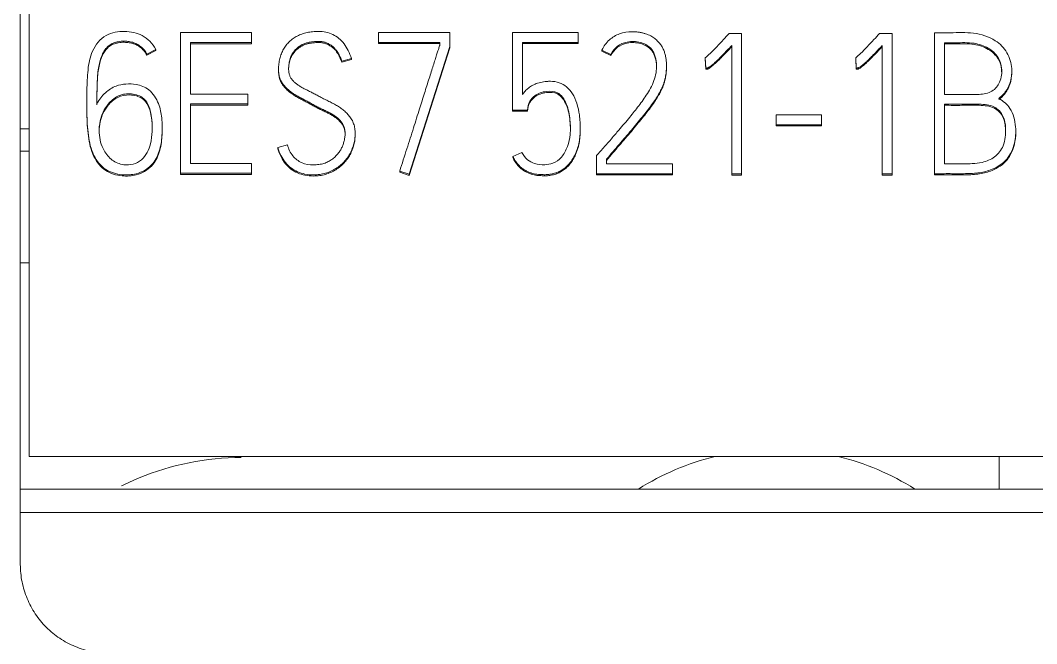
# Model space of a CAD drawing. Header units: millimetres. Extents: x 1359 to 3577, y 1336 to 3557.
# Drawn here: x 2650.87 to 2662.29, y 3041.27 to 3048.28 of the extents above; entities that cross this region are included whole.
import ezdxf

# ---------------------------------------------------------------- set-up
doc = ezdxf.new("R2010")
doc.units = ezdxf.units.MM
doc.layers.add('000-PI-Oprema', color=30, linetype='Continuous', lineweight=5)

msp = doc.modelspace()

# ---------------------------------------------------------------- linework, layer by layer
at = {"layer": '000-PI-Oprema', "color": 0, "linetype": 'ByBlock', "lineweight": 0}
for p, q in [((2650.971, 3043.373), (2650.971, 3053.556)), ((2652.672, 3048.139), (2652.672, 3046.557)), ((2653.469, 3048.139), (2652.672, 3048.139)), ((2653.469, 3048.027), (2653.469, 3048.139)), ((2654.898, 3048.141), (2654.898, 3048.029)), ((2655.697, 3048.141), (2654.898, 3048.141)), ((2655.697, 3047.981), (2655.697, 3048.141)), ((2656.403, 3048.139), (2657.142, 3048.139)), ((2656.403, 3047.268), (2656.403, 3048.139)), ((2657.142, 3048.139), (2657.142, 3048.029)), ((2658.837, 3048.13), (2658.977, 3048.13)), ((2658.977, 3048.13), (2658.977, 3046.55)), ((2660.528, 3048.13), (2660.668, 3048.13)), ((2660.668, 3048.13), (2660.668, 3046.55)), ((2661.145, 3046.552), (2661.145, 3048.137)), ((2652.783, 3047.446), (2652.783, 3048.027)), ((2652.783, 3048.027), (2653.469, 3048.027)), ((2652.783, 3048.014), (2653.469, 3048.014)), ((2653.469, 3048.027), (2653.469, 3048.014)), ((2654.898, 3048.029), (2654.898, 3048.016)), ((2654.898, 3048.029), (2655.586, 3048.029)), ((2654.898, 3048.016), (2655.586, 3048.016)), ((2655.586, 3048.029), (2655.586, 3047.998)), ((2656.514, 3048.029), (2656.514, 3047.444)), ((2657.142, 3048.029), (2656.514, 3048.029)), ((2657.142, 3048.016), (2656.514, 3048.016)), ((2657.142, 3048.029), (2657.142, 3048.016)), ((2661.258, 3048.025), (2661.258, 3047.444)), ((2652.395, 3047.95), (2652.293, 3047.897)), ((2652.395, 3047.937), (2652.293, 3047.884)), ((2652.293, 3047.897), (2652.293, 3047.884)), ((2652.395, 3047.95), (2652.395, 3047.937)), ((2655.242, 3046.546), (2655.697, 3047.981)), ((2655.242, 3046.533), (2655.697, 3047.968)), ((2655.697, 3047.981), (2655.697, 3047.968)), ((2657.408, 3047.943), (2657.408, 3047.931)), ((2657.508, 3047.893), (2657.408, 3047.943)), ((2657.508, 3047.88), (2657.408, 3047.931)), ((2657.508, 3047.893), (2657.508, 3047.88)), ((2658.866, 3046.55), (2658.866, 3047.994)), ((2660.557, 3046.55), (2660.557, 3047.994)), ((2654.592, 3047.849), (2654.483, 3047.818)), ((2654.592, 3047.836), (2654.483, 3047.805)), ((2654.483, 3047.818), (2654.483, 3047.805)), ((2654.592, 3047.849), (2654.592, 3047.836)), ((2658.568, 3047.856), (2658.568, 3047.843)), ((2658.575, 3047.739), (2658.568, 3047.856)), ((2658.575, 3047.726), (2658.568, 3047.843)), ((2660.259, 3047.856), (2660.259, 3047.843)), ((2660.266, 3047.739), (2660.259, 3047.856)), ((2660.266, 3047.726), (2660.259, 3047.843)), ((2653.773, 3047.728), (2653.773, 3047.716)), ((2658.134, 3047.751), (2658.134, 3047.764)), ((2658.575, 3047.739), (2658.575, 3047.726)), ((2660.266, 3047.739), (2660.266, 3047.726)), ((2662.013, 3047.689), (2662.013, 3047.709)), ((2653.427, 3047.446), (2652.783, 3047.446)), ((2653.427, 3047.336), (2653.427, 3047.446)), ((2651.618, 3047.354), (2651.618, 3047.342)), ((2652.783, 3046.667), (2652.783, 3047.336)), ((2652.783, 3047.336), (2653.427, 3047.336)), ((2652.783, 3047.323), (2653.427, 3047.323)), ((2653.427, 3047.336), (2653.427, 3047.323)), ((2661.258, 3047.334), (2661.258, 3046.662)), ((2656.403, 3047.268), (2656.403, 3047.255)), ((2656.571, 3047.268), (2656.403, 3047.268)), ((2656.571, 3047.255), (2656.403, 3047.255)), ((2656.571, 3047.268), (2656.571, 3047.255)), ((2659.367, 3047.215), (2659.367, 3047.102)), ((2659.873, 3047.215), (2659.367, 3047.215)), ((2659.873, 3047.102), (2659.873, 3047.215)), ((2659.367, 3047.102), (2659.367, 3047.09)), ((2659.367, 3047.102), (2659.873, 3047.102)), ((2659.367, 3047.09), (2659.873, 3047.09)), ((2659.873, 3047.102), (2659.873, 3047.09)), ((2650.871, 3047.056), (2650.971, 3047.056)), ((2652.466, 3047.052), (2652.466, 3047.065)), ((2654.634, 3046.991), (2654.634, 3047.003)), ((2657.164, 3047.049), (2657.164, 3047.062)), ((2662.058, 3047.017), (2662.058, 3047.029)), ((2653.766, 3046.845), (2653.875, 3046.876)), ((2650.971, 3046.806), (2650.871, 3046.806)), ((2653.766, 3046.845), (2653.766, 3046.832)), ((2656.407, 3046.746), (2656.509, 3046.792)), ((2656.407, 3046.746), (2656.407, 3046.733)), ((2657.348, 3046.552), (2657.348, 3046.755)), ((2653.469, 3046.667), (2652.783, 3046.667)), ((2653.469, 3046.557), (2653.469, 3046.667)), ((2657.459, 3046.715), (2657.459, 3046.662)), ((2657.459, 3046.662), (2658.2, 3046.662)), ((2658.2, 3046.662), (2658.2, 3046.552)), ((2652.672, 3046.557), (2652.672, 3046.544)), ((2652.672, 3046.557), (2653.469, 3046.557)), ((2652.672, 3046.544), (2653.469, 3046.544)), ((2653.469, 3046.557), (2653.469, 3046.544)), ((2655.135, 3046.581), (2655.242, 3046.546)), ((2655.135, 3046.581), (2655.135, 3046.568)), ((2655.135, 3046.568), (2655.242, 3046.533)), ((2655.242, 3046.546), (2655.242, 3046.533)), ((2657.348, 3046.552), (2657.348, 3046.539)), ((2658.2, 3046.552), (2657.348, 3046.552)), ((2658.2, 3046.539), (2657.348, 3046.539)), ((2658.2, 3046.552), (2658.2, 3046.539)), ((2658.866, 3046.55), (2658.866, 3046.537)), ((2658.977, 3046.55), (2658.866, 3046.55)), ((2658.977, 3046.537), (2658.866, 3046.537)), ((2658.977, 3046.55), (2658.977, 3046.537)), ((2660.557, 3046.55), (2660.557, 3046.537)), ((2660.668, 3046.55), (2660.557, 3046.55)), ((2660.668, 3046.537), (2660.557, 3046.537)), ((2660.668, 3046.55), (2660.668, 3046.537)), ((2661.145, 3046.552), (2661.145, 3046.539)), ((2650.971, 3045.551), (2650.871, 3045.551)), ((2675.771, 3043.373), (2650.971, 3043.373)), ((2661.871, 3043.373), (2661.871, 3043.005)), ((2675.871, 3043.005), (2650.871, 3043.005)), ((2650.871, 3042.742), (2650.871, 3042.156)), ((2675.871, 3042.742), (2650.871, 3042.742))]:
    msp.add_line(p, q, dxfattribs=at)
for start, end in [(103.753, 122.3801), (57.6199, 76.247)]:
    msp.add_arc((2659.371, 3040.556), 2.9, start, end, dxfattribs=at)
for points, knots in [([(2650.871, 3053.556), (2650.871, 3052.471), (2650.871, 3048.868), (2650.871, 3045.263), (2650.871, 3042.742)], [0, 0, 0, 0, 0.301146, 1, 1, 1, 1]), ([(2651.731, 3047.34), (2651.757, 3047.388), (2651.818, 3047.465), (2651.936, 3047.542), (2652.059, 3047.564), (2652.187, 3047.563), (2652.335, 3047.501), (2652.432, 3047.35), (2652.467, 3047.169), (2652.468, 3046.988), (2652.442, 3046.804), (2652.356, 3046.633), (2652.189, 3046.542), (2652.003, 3046.532), (2651.815, 3046.585), (2651.678, 3046.762), (2651.628, 3046.991), (2651.617, 3047.239), (2651.618, 3047.483), (2651.627, 3047.715), (2651.666, 3047.94), (2651.816, 3048.128), (2652.041, 3048.166), (2652.258, 3048.12), (2652.354, 3048.019), (2652.395, 3047.95)], [0, 0, 0, 0, 0.03564, 0.067865, 0.092923, 0.119268, 0.154068, 0.197126, 0.234707, 0.279879, 0.320329, 0.360962, 0.405677, 0.442102, 0.485709, 0.532505, 0.586175, 0.644312, 0.701767, 0.753421, 0.803151, 0.856352, 0.904259, 0.950465, 1, 1, 1, 1]), ([(2653.875, 3046.876), (2653.884, 3046.831), (2653.924, 3046.749), (2654.031, 3046.664), (2654.141, 3046.648), (2654.226, 3046.654), (2654.282, 3046.665), (2654.331, 3046.686), (2654.373, 3046.712), (2654.41, 3046.742), (2654.441, 3046.776), (2654.467, 3046.812), (2654.488, 3046.851), (2654.502, 3046.89), (2654.513, 3046.93), (2654.519, 3046.967), (2654.522, 3047.006), (2654.519, 3047.045), (2654.509, 3047.084), (2654.492, 3047.117), (2654.469, 3047.147), (2654.442, 3047.174), (2654.411, 3047.198), (2654.376, 3047.221), (2654.338, 3047.242), (2654.296, 3047.262), (2654.253, 3047.283), (2654.208, 3047.305), (2654.163, 3047.329), (2654.117, 3047.355), (2654.07, 3047.38), (2654.023, 3047.404), (2653.978, 3047.428), (2653.936, 3047.454), (2653.897, 3047.482), (2653.862, 3047.513), (2653.832, 3047.547), (2653.806, 3047.584), (2653.786, 3047.626), (2653.775, 3047.674), (2653.772, 3047.729), (2653.775, 3047.787), (2653.786, 3047.846), (2653.804, 3047.901), (2653.828, 3047.952), (2653.858, 3047.997), (2653.894, 3048.038), (2653.936, 3048.073), (2653.983, 3048.101), (2654.036, 3048.124), (2654.094, 3048.141), (2654.156, 3048.15), (2654.228, 3048.154), (2654.305, 3048.147), (2654.384, 3048.12), (2654.454, 3048.075), (2654.513, 3048.014), (2654.56, 3047.937), (2654.582, 3047.879), (2654.592, 3047.849)], [0, 0, 0, 0, 0.042395, 0.079774, 0.121236, 0.140075, 0.157254, 0.173247, 0.188397, 0.202796, 0.216711, 0.230265, 0.243508, 0.256652, 0.269293, 0.280934, 0.291684, 0.304893, 0.316879, 0.328106, 0.339273, 0.350814, 0.362909, 0.375637, 0.388999, 0.403044, 0.417696, 0.432849, 0.448511, 0.464937, 0.481153, 0.497163, 0.51278, 0.527863, 0.542482, 0.556645, 0.570443, 0.584077, 0.597961, 0.612786, 0.629037, 0.64828, 0.666584, 0.684253, 0.701354, 0.717933, 0.734308, 0.750738, 0.767515, 0.784992, 0.803232, 0.822275, 0.842375, 0.868294, 0.892965, 0.917787, 0.943448, 0.970498, 1, 1, 1, 1]), ([(2657.408, 3047.943), (2657.427, 3047.986), (2657.484, 3048.061), (2657.605, 3048.136), (2657.714, 3048.15), (2657.789, 3048.147), (2657.828, 3048.143), (2657.864, 3048.135), (2657.897, 3048.126), (2657.927, 3048.115), (2657.955, 3048.102), (2657.979, 3048.089), (2658.001, 3048.074), (2658.02, 3048.057), (2658.037, 3048.04), (2658.052, 3048.024), (2658.07, 3048.001), (2658.088, 3047.971), (2658.106, 3047.933), (2658.119, 3047.892), (2658.127, 3047.85), (2658.132, 3047.807), (2658.134, 3047.767), (2658.133, 3047.727), (2658.129, 3047.69), (2658.124, 3047.653), (2658.116, 3047.617), (2658.107, 3047.584), (2658.094, 3047.545), (2658.074, 3047.498), (2658.044, 3047.444), (2658.007, 3047.385), (2657.964, 3047.323), (2657.915, 3047.257), (2657.86, 3047.188), (2657.8, 3047.115), (2657.737, 3047.04), (2657.67, 3046.962), (2657.601, 3046.881), (2657.53, 3046.799), (2657.483, 3046.743), (2657.459, 3046.715)], [0, 0, 0, 0, 0.061339, 0.118477, 0.180647, 0.199061, 0.216082, 0.231833, 0.246526, 0.260308, 0.273254, 0.285426, 0.29689, 0.307753, 0.31802, 0.327627, 0.336606, 0.355189, 0.37361, 0.392165, 0.410785, 0.42927, 0.447741, 0.464235, 0.480574, 0.496814, 0.51268, 0.527892, 0.542508, 0.566365, 0.593275, 0.623397, 0.656474, 0.692185, 0.730563, 0.771282, 0.814001, 0.858722, 0.904903, 0.951996, 1, 1, 1, 1]), ([(2658.568, 3047.856), (2658.587, 3047.872), (2658.632, 3047.911), (2658.699, 3047.981), (2658.77, 3048.056), (2658.816, 3048.107), (2658.837, 3048.13)], [0, 0, 0, 0, 0.194145, 0.465142, 0.75263, 1, 1, 1, 1]), ([(2660.259, 3047.856), (2660.278, 3047.872), (2660.323, 3047.911), (2660.39, 3047.981), (2660.461, 3048.056), (2660.507, 3048.107), (2660.528, 3048.13)], [0, 0, 0, 0, 0.194145, 0.465142, 0.75263, 1, 1, 1, 1]), ([(2661.145, 3048.137), (2661.204, 3048.137), (2661.35, 3048.135), (2661.583, 3048.148), (2661.818, 3048.076), (2661.973, 3047.921), (2662.023, 3047.741), (2662.005, 3047.579), (2661.942, 3047.464), (2661.891, 3047.416), (2661.866, 3047.397)], [0, 0, 0, 0, 0.121799, 0.300471, 0.478612, 0.608153, 0.736749, 0.853072, 0.938599, 1, 1, 1, 1]), ([(2652.293, 3047.897), (2652.285, 3047.912), (2652.267, 3047.941), (2652.233, 3047.978), (2652.191, 3048.006), (2652.145, 3048.027), (2652.093, 3048.04), (2652.035, 3048.044), (2651.975, 3048.039), (2651.917, 3048.024), (2651.869, 3047.997), (2651.831, 3047.959), (2651.8, 3047.912), (2651.776, 3047.856), (2651.758, 3047.791), (2651.745, 3047.717), (2651.738, 3047.635), (2651.734, 3047.544), (2651.732, 3047.445), (2651.731, 3047.376), (2651.731, 3047.34)], [0, 0, 0, 0, 0.043481, 0.085549, 0.127923, 0.170971, 0.214845, 0.260884, 0.317917, 0.367656, 0.41257, 0.456833, 0.503792, 0.555243, 0.612421, 0.675966, 0.746378, 0.823872, 0.908402, 1, 1, 1, 1]), ([(2652.293, 3047.884), (2652.285, 3047.9), (2652.267, 3047.928), (2652.233, 3047.965), (2652.191, 3047.994), (2652.145, 3048.015), (2652.093, 3048.027), (2652.035, 3048.031), (2651.975, 3048.027), (2651.917, 3048.012), (2651.869, 3047.984), (2651.831, 3047.946), (2651.8, 3047.899), (2651.776, 3047.843), (2651.758, 3047.778), (2651.745, 3047.704), (2651.738, 3047.622), (2651.734, 3047.531), (2651.732, 3047.432), (2651.731, 3047.363), (2651.731, 3047.327)], [0, 0, 0, 0, 0.043481, 0.085549, 0.127923, 0.170971, 0.214845, 0.260884, 0.317917, 0.367656, 0.41257, 0.456833, 0.503792, 0.555243, 0.612421, 0.675966, 0.746378, 0.823872, 0.908402, 1, 1, 1, 1]), ([(2654.483, 3047.818), (2654.481, 3047.825), (2654.476, 3047.84), (2654.467, 3047.863), (2654.455, 3047.888), (2654.442, 3047.913), (2654.425, 3047.937), (2654.406, 3047.96), (2654.383, 3047.982), (2654.357, 3048.001), (2654.329, 3048.018), (2654.296, 3048.031), (2654.26, 3048.039), (2654.225, 3048.041), (2654.192, 3048.039), (2654.16, 3048.036), (2654.125, 3048.032), (2654.087, 3048.024), (2654.05, 3048.009), (2654.014, 3047.99), (2653.98, 3047.965), (2653.949, 3047.932), (2653.922, 3047.893), (2653.9, 3047.846), (2653.889, 3047.788), (2653.885, 3047.735), (2653.888, 3047.69), (2653.897, 3047.656), (2653.912, 3047.627), (2653.932, 3047.6), (2653.957, 3047.576), (2653.985, 3047.554), (2654.017, 3047.533), (2654.052, 3047.512), (2654.091, 3047.493), (2654.132, 3047.473), (2654.174, 3047.451), (2654.219, 3047.427), (2654.266, 3047.402), (2654.315, 3047.377), (2654.364, 3047.353), (2654.412, 3047.328), (2654.457, 3047.3), (2654.499, 3047.271), (2654.537, 3047.238), (2654.569, 3047.201), (2654.598, 3047.16), (2654.619, 3047.113), (2654.632, 3047.06), (2654.635, 3047.004), (2654.632, 3046.946), (2654.621, 3046.889), (2654.603, 3046.833), (2654.578, 3046.78), (2654.548, 3046.73), (2654.51, 3046.684), (2654.467, 3046.643), (2654.417, 3046.608), (2654.362, 3046.578), (2654.301, 3046.555), (2654.235, 3046.542), (2654.157, 3046.537), (2654.072, 3046.544), (2653.986, 3046.57), (2653.91, 3046.615), (2653.847, 3046.676), (2653.798, 3046.754), (2653.775, 3046.814), (2653.766, 3046.845)], [0, 0, 0, 0, 0.006902, 0.014527, 0.0229, 0.03171, 0.040697, 0.049939, 0.059406, 0.069126, 0.079243, 0.089792, 0.100957, 0.11302, 0.121351, 0.131067, 0.142193, 0.154038, 0.166072, 0.178522, 0.191399, 0.204849, 0.219214, 0.234859, 0.25249, 0.272668, 0.283841, 0.294211, 0.304173, 0.314215, 0.324636, 0.335605, 0.347264, 0.35967, 0.372854, 0.386723, 0.401163, 0.416176, 0.433071, 0.449927, 0.466747, 0.483271, 0.499286, 0.514866, 0.530063, 0.545048, 0.560066, 0.575472, 0.591898, 0.609868, 0.627376, 0.645005, 0.66302, 0.681094, 0.698922, 0.71679, 0.734853, 0.753306, 0.772468, 0.792214, 0.812556, 0.833938, 0.86301, 0.889874, 0.915888, 0.942166, 0.969784, 1, 1, 1, 1]), ([(2654.483, 3047.805), (2654.481, 3047.812), (2654.476, 3047.827), (2654.467, 3047.85), (2654.455, 3047.875), (2654.442, 3047.9), (2654.425, 3047.924), (2654.406, 3047.948), (2654.383, 3047.969), (2654.357, 3047.988), (2654.329, 3048.005), (2654.296, 3048.018), (2654.26, 3048.026), (2654.225, 3048.028), (2654.192, 3048.027), (2654.16, 3048.024), (2654.125, 3048.019), (2654.087, 3048.011), (2654.05, 3047.997), (2654.014, 3047.977), (2653.98, 3047.952), (2653.949, 3047.919), (2653.922, 3047.881), (2653.9, 3047.833), (2653.889, 3047.778), (2653.886, 3047.74), (2653.886, 3047.72)], [0, 0, 0, 0, 0.025535, 0.053746, 0.084726, 0.117324, 0.150572, 0.184768, 0.219795, 0.255756, 0.293187, 0.332218, 0.373527, 0.418158, 0.448979, 0.484928, 0.526094, 0.569916, 0.614442, 0.660505, 0.708148, 0.757909, 0.811058, 0.868941, 0.934177, 1, 1, 1, 1]), ([(2655.586, 3047.998), (2655.585, 3047.995), (2655.581, 3047.985), (2655.574, 3047.963), (2655.563, 3047.929), (2655.548, 3047.884), (2655.531, 3047.83), (2655.511, 3047.767), (2655.489, 3047.697), (2655.465, 3047.621), (2655.439, 3047.54), (2655.413, 3047.456), (2655.385, 3047.37), (2655.344, 3047.24), (2655.288, 3047.061), (2655.213, 3046.827), (2655.162, 3046.665), (2655.135, 3046.581)], [0, 0, 0, 0, 0.006664, 0.022274, 0.046836, 0.07897, 0.117297, 0.161819, 0.211415, 0.264968, 0.322476, 0.382404, 0.443215, 0.50491, 0.65714, 0.82217, 1, 1, 1, 1]), ([(2657.348, 3046.755), (2657.378, 3046.789), (2657.433, 3046.852), (2657.516, 3046.947), (2657.611, 3047.058), (2657.715, 3047.18), (2657.823, 3047.316), (2657.924, 3047.455), (2658.009, 3047.615), (2658.033, 3047.797), (2657.981, 3047.968), (2657.835, 3048.039), (2657.699, 3048.045), (2657.574, 3047.992), (2657.526, 3047.93), (2657.508, 3047.893)], [0, 0, 0, 0, 0.068794, 0.128406, 0.193582, 0.291346, 0.373604, 0.45943, 0.554437, 0.645803, 0.738171, 0.803969, 0.878932, 0.940491, 1, 1, 1, 1]), ([(2658.021, 3047.746), (2658.021, 3047.759), (2658.018, 3047.834), (2657.981, 3047.955), (2657.835, 3048.027), (2657.699, 3048.032), (2657.574, 3047.979), (2657.526, 3047.918), (2657.508, 3047.88)], [0, 0, 0, 0, 0.051721, 0.299015, 0.475174, 0.675868, 0.840679, 1, 1, 1, 1]), ([(2661.258, 3047.444), (2661.306, 3047.444), (2661.392, 3047.443), (2661.521, 3047.445), (2661.651, 3047.439), (2661.795, 3047.462), (2661.894, 3047.586), (2661.909, 3047.729), (2661.865, 3047.872), (2661.75, 3047.977), (2661.577, 3048.032), (2661.409, 3048.023), (2661.298, 3048.025), (2661.258, 3048.025)], [0, 0, 0, 0, 0.089881, 0.159215, 0.241238, 0.333496, 0.41712, 0.515535, 0.593949, 0.688978, 0.794399, 0.924872, 1, 1, 1, 1]), ([(2661.9, 3047.688), (2661.9, 3047.7), (2661.897, 3047.755), (2661.865, 3047.859), (2661.75, 3047.964), (2661.577, 3048.019), (2661.409, 3048.01), (2661.298, 3048.012), (2661.258, 3048.012)], [0, 0, 0, 0, 0.046506, 0.200835, 0.387866, 0.595348, 0.852137, 1, 1, 1, 1]), ([(2658.866, 3047.994), (2658.848, 3047.975), (2658.815, 3047.94), (2658.769, 3047.891), (2658.73, 3047.852), (2658.697, 3047.82), (2658.669, 3047.794), (2658.646, 3047.774), (2658.627, 3047.759), (2658.612, 3047.749), (2658.6, 3047.743), (2658.59, 3047.741), (2658.582, 3047.739), (2658.577, 3047.739), (2658.575, 3047.739)], [0, 0, 0, 0, 0.200504, 0.370797, 0.510902, 0.6264, 0.722885, 0.800448, 0.861213, 0.907383, 0.939504, 0.963232, 0.983337, 1, 1, 1, 1]), ([(2658.866, 3047.981), (2658.848, 3047.962), (2658.815, 3047.927), (2658.769, 3047.879), (2658.73, 3047.839), (2658.697, 3047.807), (2658.669, 3047.781), (2658.646, 3047.761), (2658.627, 3047.746), (2658.612, 3047.736), (2658.6, 3047.73), (2658.59, 3047.728), (2658.582, 3047.726), (2658.577, 3047.726), (2658.575, 3047.726)], [0, 0, 0, 0, 0.200504, 0.370797, 0.510902, 0.6264, 0.722885, 0.800448, 0.861213, 0.907383, 0.939504, 0.963232, 0.983337, 1, 1, 1, 1]), ([(2660.557, 3047.994), (2660.539, 3047.975), (2660.506, 3047.94), (2660.46, 3047.891), (2660.421, 3047.852), (2660.388, 3047.82), (2660.36, 3047.794), (2660.337, 3047.774), (2660.318, 3047.759), (2660.303, 3047.749), (2660.291, 3047.743), (2660.281, 3047.741), (2660.273, 3047.739), (2660.268, 3047.739), (2660.266, 3047.739)], [0, 0, 0, 0, 0.200504, 0.370797, 0.510902, 0.6264, 0.722885, 0.800448, 0.861213, 0.907383, 0.939504, 0.963232, 0.983337, 1, 1, 1, 1]), ([(2660.557, 3047.981), (2660.539, 3047.962), (2660.506, 3047.927), (2660.46, 3047.879), (2660.421, 3047.839), (2660.388, 3047.807), (2660.36, 3047.781), (2660.337, 3047.761), (2660.318, 3047.746), (2660.303, 3047.736), (2660.291, 3047.73), (2660.281, 3047.728), (2660.273, 3047.726), (2660.268, 3047.726), (2660.266, 3047.726)], [0, 0, 0, 0, 0.200504, 0.370797, 0.510902, 0.6264, 0.722885, 0.800448, 0.861213, 0.907383, 0.939504, 0.963232, 0.983337, 1, 1, 1, 1]), ([(2654.521, 3046.992), (2654.521, 3047.006), (2654.519, 3047.033), (2654.509, 3047.071), (2654.492, 3047.105), (2654.469, 3047.134), (2654.442, 3047.161), (2654.411, 3047.185), (2654.376, 3047.208), (2654.338, 3047.23), (2654.296, 3047.25), (2654.253, 3047.27), (2654.208, 3047.293), (2654.163, 3047.317), (2654.117, 3047.342), (2654.07, 3047.367), (2654.023, 3047.391), (2653.978, 3047.415), (2653.936, 3047.441), (2653.897, 3047.47), (2653.862, 3047.5), (2653.832, 3047.534), (2653.806, 3047.571), (2653.786, 3047.613), (2653.775, 3047.661), (2653.773, 3047.698), (2653.773, 3047.719), (2653.773, 3047.722)], [0, 0, 0, 0, 0.037363, 0.072654, 0.105707, 0.138586, 0.172568, 0.20818, 0.245654, 0.284995, 0.326348, 0.369486, 0.414101, 0.460216, 0.508578, 0.556324, 0.603462, 0.649443, 0.693851, 0.736893, 0.778592, 0.819218, 0.85936, 0.900239, 0.943889, 0.991738, 1, 1, 1, 1]), ([(2658.134, 3047.753), (2658.134, 3047.753), (2658.134, 3047.74), (2658.133, 3047.714), (2658.129, 3047.677), (2658.124, 3047.64), (2658.116, 3047.605), (2658.107, 3047.571), (2658.094, 3047.532), (2658.074, 3047.486), (2658.044, 3047.431), (2658.007, 3047.373), (2657.964, 3047.31), (2657.915, 3047.244), (2657.86, 3047.175), (2657.8, 3047.103), (2657.737, 3047.027), (2657.67, 3046.949), (2657.601, 3046.869), (2657.53, 3046.786), (2657.483, 3046.73), (2657.459, 3046.702)], [0, 0, 0, 0, 0.000351, 0.030208, 0.059783, 0.089178, 0.117897, 0.145433, 0.17189, 0.215074, 0.263783, 0.318309, 0.378181, 0.442821, 0.512289, 0.585996, 0.663321, 0.744272, 0.827864, 0.913107, 1, 1, 1, 1]), ([(2662.013, 3047.691), (2662.013, 3047.645), (2662, 3047.557), (2661.942, 3047.452), (2661.891, 3047.403), (2661.866, 3047.385)], [0, 0, 0, 0, 0.39415, 0.746816, 1, 1, 1, 1]), ([(2656.514, 3047.444), (2656.518, 3047.45), (2656.528, 3047.463), (2656.544, 3047.481), (2656.562, 3047.499), (2656.583, 3047.516), (2656.605, 3047.532), (2656.629, 3047.547), (2656.656, 3047.56), (2656.685, 3047.571), (2656.717, 3047.58), (2656.752, 3047.586), (2656.789, 3047.59), (2656.848, 3047.593), (2656.928, 3047.582), (2657.016, 3047.532), (2657.083, 3047.45), (2657.131, 3047.34), (2657.159, 3047.205), (2657.166, 3047.081), (2657.162, 3046.979), (2657.152, 3046.907), (2657.135, 3046.841), (2657.113, 3046.781), (2657.086, 3046.727), (2657.053, 3046.679), (2657.016, 3046.637), (2656.974, 3046.602), (2656.927, 3046.575), (2656.876, 3046.555), (2656.822, 3046.544), (2656.779, 3046.541), (2656.745, 3046.541), (2656.721, 3046.543), (2656.692, 3046.544), (2656.661, 3046.548), (2656.628, 3046.555), (2656.594, 3046.566), (2656.559, 3046.581), (2656.525, 3046.602), (2656.491, 3046.627), (2656.459, 3046.659), (2656.43, 3046.699), (2656.415, 3046.73), (2656.407, 3046.746)], [0, 0, 0, 0, 0.010575, 0.021534, 0.032937, 0.044729, 0.056875, 0.069452, 0.0826, 0.096505, 0.111279, 0.126985, 0.143702, 0.161538, 0.205913, 0.248141, 0.293825, 0.346182, 0.40699, 0.478261, 0.512629, 0.544859, 0.575282, 0.604004, 0.631084, 0.6569, 0.681684, 0.705765, 0.729734, 0.753772, 0.778045, 0.803118, 0.812005, 0.822876, 0.835737, 0.849942, 0.864952, 0.880894, 0.897668, 0.915306, 0.934053, 0.954105, 0.975931, 1, 1, 1, 1]), ([(2652.102, 3047.45), (2652.053, 3047.452), (2651.961, 3047.435), (2651.834, 3047.322), (2651.765, 3047.172), (2651.75, 3046.987), (2651.79, 3046.826), (2651.898, 3046.697), (2652.053, 3046.631), (2652.254, 3046.683), (2652.338, 3046.866), (2652.356, 3047.049), (2652.35, 3047.232), (2652.28, 3047.417), (2652.151, 3047.448), (2652.102, 3047.45)], [0, 0, 0, 0, 0.0625, 0.125, 0.21875, 0.28125, 0.375, 0.4375, 0.5, 0.59375, 0.6875, 0.75, 0.84375, 0.9375, 1, 1, 1, 1]), ([(2652.102, 3047.438), (2652.053, 3047.439), (2651.961, 3047.422), (2651.834, 3047.31), (2651.769, 3047.168), (2651.757, 3047.063), (2651.757, 3047.026)], [0, 0, 0, 0, 0.232842, 0.465685, 0.814948, 1, 1, 1, 1]), ([(2652.353, 3047.064), (2652.353, 3047.116), (2652.344, 3047.236), (2652.28, 3047.404), (2652.151, 3047.436), (2652.102, 3047.438)], [0, 0, 0, 0, 0.310868, 0.724347, 1, 1, 1, 1]), ([(2656.509, 3046.792), (2656.525, 3046.759), (2656.563, 3046.708), (2656.657, 3046.657), (2656.757, 3046.649), (2656.867, 3046.664), (2656.964, 3046.738), (2657.026, 3046.856), (2657.057, 3047.001), (2657.051, 3047.165), (2657.023, 3047.331), (2656.928, 3047.478), (2656.776, 3047.484), (2656.663, 3047.448), (2656.587, 3047.364), (2656.572, 3047.304), (2656.571, 3047.268)], [0, 0, 0, 0, 0.059022, 0.110017, 0.175174, 0.228533, 0.294979, 0.374406, 0.452147, 0.547151, 0.653629, 0.744768, 0.81483, 0.893356, 0.941956, 1, 1, 1, 1]), ([(2657.053, 3047.046), (2657.053, 3047.079), (2657.047, 3047.174), (2657.023, 3047.318), (2656.928, 3047.465), (2656.776, 3047.471), (2656.663, 3047.435), (2656.587, 3047.351), (2656.572, 3047.292), (2656.571, 3047.255)], [0, 0, 0, 0, 0.110862, 0.319923, 0.498869, 0.636431, 0.790612, 0.886035, 1, 1, 1, 1]), ([(2652.466, 3047.054), (2652.466, 3047.025), (2652.463, 3046.938), (2652.442, 3046.792), (2652.356, 3046.621), (2652.189, 3046.529), (2652.003, 3046.519), (2651.815, 3046.572), (2651.678, 3046.749), (2651.628, 3046.979), (2651.619, 3047.18), (2651.618, 3047.303), (2651.618, 3047.341)], [0, 0, 0, 0, 0.047379, 0.146039, 0.245143, 0.354204, 0.443047, 0.549405, 0.663541, 0.794443, 0.936242, 1, 1, 1, 1]), ([(2661.866, 3047.397), (2661.92, 3047.368), (2662.018, 3047.286), (2662.065, 3047.088), (2662.052, 3046.891), (2661.973, 3046.704), (2661.813, 3046.6), (2661.648, 3046.557), (2661.488, 3046.551), (2661.319, 3046.553), (2661.203, 3046.552), (2661.145, 3046.552)], [0, 0, 0, 0, 0.103943, 0.238103, 0.352261, 0.47238, 0.599265, 0.688206, 0.785795, 0.892897, 1, 1, 1, 1]), ([(2661.258, 3046.662), (2661.297, 3046.662), (2661.401, 3046.663), (2661.542, 3046.661), (2661.694, 3046.677), (2661.829, 3046.731), (2661.938, 3046.873), (2661.95, 3047.043), (2661.929, 3047.204), (2661.815, 3047.325), (2661.638, 3047.337), (2661.453, 3047.333), (2661.323, 3047.334), (2661.258, 3047.334)], [0, 0, 0, 0, 0.066156, 0.175169, 0.23737, 0.32413, 0.412445, 0.52466, 0.605148, 0.683631, 0.78156, 0.89078, 1, 1, 1, 1]), ([(2661.944, 3047.014), (2661.944, 3047.025), (2661.942, 3047.085), (2661.929, 3047.192), (2661.815, 3047.312), (2661.638, 3047.324), (2661.453, 3047.32), (2661.323, 3047.321), (2661.258, 3047.321)], [0, 0, 0, 0, 0.039686, 0.202294, 0.36085, 0.558693, 0.779347, 1, 1, 1, 1]), ([(2654.634, 3046.992), (2654.634, 3046.992), (2654.634, 3046.972), (2654.632, 3046.933), (2654.621, 3046.877), (2654.603, 3046.821), (2654.578, 3046.767), (2654.548, 3046.717), (2654.51, 3046.672), (2654.467, 3046.631), (2654.417, 3046.595), (2654.362, 3046.565), (2654.301, 3046.542), (2654.235, 3046.529), (2654.157, 3046.524), (2654.072, 3046.531), (2653.986, 3046.557), (2653.91, 3046.602), (2653.847, 3046.663), (2653.798, 3046.741), (2653.775, 3046.801), (2653.766, 3046.832)], [0, 0, 0, 0, 0.001261, 0.046083, 0.091213, 0.137331, 0.183601, 0.229241, 0.274983, 0.321224, 0.368462, 0.417518, 0.468068, 0.520144, 0.574882, 0.649305, 0.718077, 0.784672, 0.851944, 0.922648, 1, 1, 1, 1]), ([(2657.164, 3047.049), (2657.164, 3047.046), (2657.164, 3047.018), (2657.162, 3046.966), (2657.152, 3046.895), (2657.135, 3046.829), (2657.113, 3046.768), (2657.086, 3046.714), (2657.053, 3046.666), (2657.016, 3046.624), (2656.974, 3046.59), (2656.927, 3046.562), (2656.876, 3046.543), (2656.822, 3046.531), (2656.779, 3046.528), (2656.745, 3046.529), (2656.721, 3046.53), (2656.692, 3046.532), (2656.661, 3046.535), (2656.628, 3046.543), (2656.594, 3046.553), (2656.559, 3046.568), (2656.525, 3046.589), (2656.491, 3046.614), (2656.459, 3046.646), (2656.43, 3046.687), (2656.415, 3046.717), (2656.407, 3046.733)], [0, 0, 0, 0, 0.006507, 0.07195, 0.133322, 0.191255, 0.245946, 0.297513, 0.346671, 0.393864, 0.439719, 0.485361, 0.531134, 0.577354, 0.625098, 0.642021, 0.662722, 0.687212, 0.714261, 0.742843, 0.773199, 0.80514, 0.838725, 0.874425, 0.912607, 0.954167, 1, 1, 1, 1]), ([(2662.058, 3047.018), (2662.058, 3046.972), (2662.046, 3046.863), (2661.973, 3046.691), (2661.813, 3046.588), (2661.648, 3046.544), (2661.488, 3046.538), (2661.319, 3046.54), (2661.203, 3046.539), (2661.145, 3046.539)], [0, 0, 0, 0, 0.115677, 0.279669, 0.452899, 0.574324, 0.707557, 0.853779, 1, 1, 1, 1]), ([(2653.354, 3043.36), (2652.961, 3043.36), (2652.497, 3043.266), (2652.074, 3043.073), (2652.01, 3043.041)], [0, 0, 0, 0, 0.846072, 1, 1, 1, 1]), ([(2650.871, 3042.156), (2650.871, 3042.09), (2650.878, 3042.026), (2650.897, 3041.93), (2650.905, 3041.899), (2650.924, 3041.836), (2650.936, 3041.805), (2650.973, 3041.715), (2651.003, 3041.657), (2651.057, 3041.576), (2651.076, 3041.549), (2651.118, 3041.498), (2651.14, 3041.474), (2651.209, 3041.404), (2651.259, 3041.363), (2651.341, 3041.309), (2651.369, 3041.292), (2651.427, 3041.261), (2651.486, 3041.233), (2651.548, 3041.211), (2651.595, 3041.196), (2651.61, 3041.192), (2651.642, 3041.183), (2651.658, 3041.18), (2651.739, 3041.163), (2651.805, 3041.156), (2651.871, 3041.156)], [0, 0, 0, 0, 0.125, 0.125, 0.1875, 0.1875, 0.25, 0.25, 0.375, 0.375, 0.4375, 0.4375, 0.5, 0.5, 0.625, 0.625, 0.6875, 0.6875, 0.75, 0.8125, 0.8125, 0.84375, 0.84375, 0.875, 0.875, 1, 1, 1, 1])]:
    msp.add_open_spline(points, degree=3, knots=knots, dxfattribs=at)

doc.saveas('drawing.dxf')
